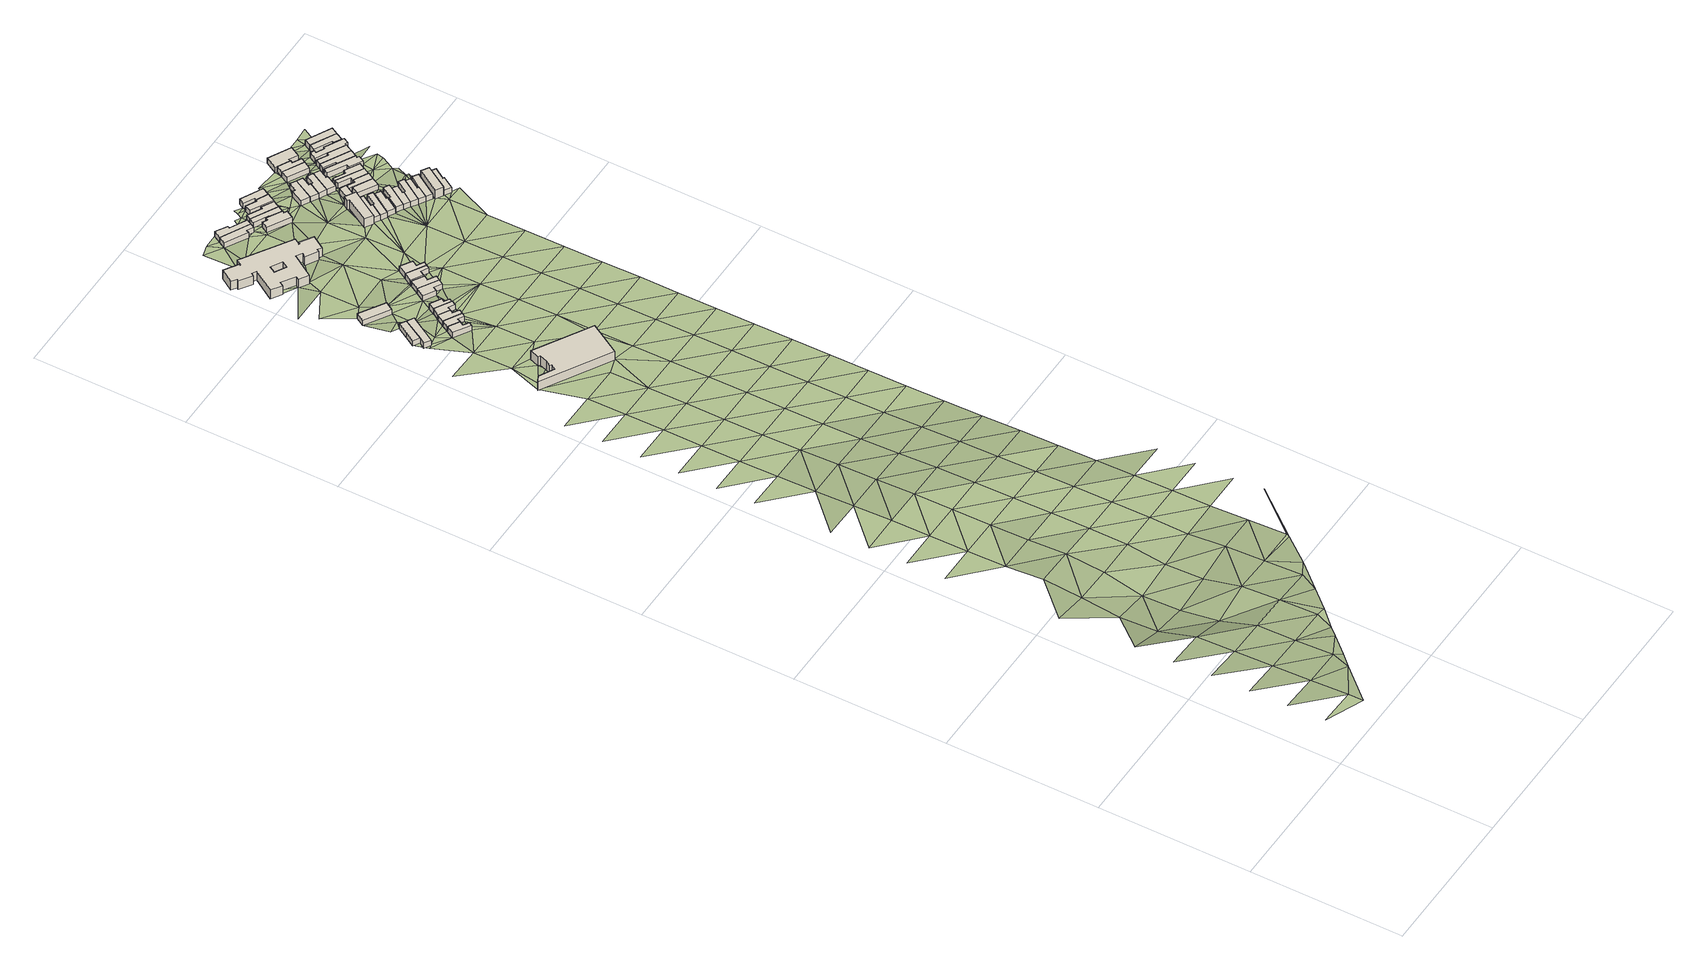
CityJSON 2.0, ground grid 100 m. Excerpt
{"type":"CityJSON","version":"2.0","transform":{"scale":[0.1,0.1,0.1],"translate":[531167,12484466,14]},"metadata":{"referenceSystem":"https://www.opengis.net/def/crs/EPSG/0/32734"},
"CityObjects":{
"building1":{"type":"Building","attributes":{"address":"Salt River Blackpool Football Club 9 Shelley Road Salt River 7925 Cape Town","building":"pavilion","building:levels":2,"building_height":6.9,"plus_code":"4FRW3F87+94C","ground_height":21.61,"roof_height":28.51},"geometry":[{"type":"Solid","lod":"1","boundaries":[[[[0,1,2,3]],[[1,4,5,2]],[[4,6,7,5]],[[6,8,9,7]],[[8,10,11,9]],[[10,12,13,11]],[[12,14,15,13]],[[14,16,17,15]],[[16,18,19,17]],[[18,20,21,19]],[[20,0,3,21]],[[3,2,5,7,9,11,13,15,17,19,21]],[[20,18,16,14,12,10,8,6,4,1,0]]]]}]},
"building2":{"type":"Building","attributes":{"address":"Swift Street Salt River Cape Town","building":"house","building:levels":1,"building_height":4.1,"plus_code":"4FRW3F86+MXW","ground_height":19.91,"roof_height":24.01},"geometry":[{"type":"Solid","lod":"1","boundaries":[[[[22,23,24,25]],[[23,26,27,24]],[[26,28,29,27]],[[28,30,31,29]],[[30,22,25,31]],[[25,24,27,29,31]],[[30,28,26,23,22]]]]}]},
"building3":{"type":"Building","attributes":{"address":"Shelley Road Salt River Cape Town","building":"house","building:levels":1,"building_height":4.1,"plus_code":"4FRW3F87+M2R","ground_height":19.91,"roof_height":24.01},"geometry":[{"type":"Solid","lod":"1","boundaries":[[[[22,30,31,25]],[[30,32,33,31]],[[32,34,35,33]],[[34,36,37,35]],[[36,22,25,37]],[[25,31,33,35,37]],[[36,34,32,30,22]]]]}]},
"building4":{"type":"Building","attributes":{"address":"Shelley Road Salt River Cape Town","building":"house","building:levels":1,"building_height":4.1,"plus_code":"4FRW3F87+J36","ground_height":20.47,"roof_height":24.57},"geometry":[{"type":"Solid","lod":"1","boundaries":[[[[38,39,40,41]],[[39,42,43,40]],[[42,44,45,43]],[[44,46,47,45]],[[46,48,49,47]],[[48,38,41,49]],[[41,40,43,45,47,49]],[[48,46,44,42,39,38]]]]}]},
"building5":{"type":"Building","attributes":{"building":"school","building:levels":1,"building_height":4.1,"plus_code":"4FRW3F87+Q2R","ground_height":19.02,"roof_height":23.12},"geometry":[{"type":"Solid","lod":"1","boundaries":[[[[50,51,52,53]],[[51,54,55,52]],[[54,56,57,55]],[[56,50,53,57]],[[53,52,55,57]],[[56,54,51,50]]]]}]},
"building6":{"type":"Building","attributes":{"address":"Shelley Road Salt River Cape Town","building":"house","building:levels":1,"building_height":4.1,"plus_code":"4FRW3F87+J3R","ground_height":20.47,"roof_height":24.57},"geometry":[{"type":"Solid","lod":"1","boundaries":[[[[39,38,41,40]],[[38,58,59,41]],[[58,60,61,59]],[[60,62,63,61]],[[62,64,65,63]],[[64,39,40,65]],[[40,41,59,61,63,65]],[[64,62,60,58,38,39]]]]}]},
"building7":{"type":"Building","attributes":{"address":"Shelley Road Salt River Cape Town","building":"house","building:levels":1,"building_height":4.1,"plus_code":"4FRW3F87+M34","ground_height":20.47,"roof_height":24.57},"geometry":[{"type":"Solid","lod":"1","boundaries":[[[[64,62,63,65]],[[62,66,67,63]],[[66,68,69,67]],[[68,70,71,69]],[[70,72,73,71]],[[72,64,65,73]],[[65,63,67,69,71,73]],[[72,70,68,66,62,64]]]]}]},
"building8":{"type":"Building","attributes":{"address":"Shelley Road Salt River Cape Town","building":"house","building:levels":1,"building_height":4.1,"plus_code":"4FRW3F87+M3Q","ground_height":20.47,"roof_height":24.57},"geometry":[{"type":"Solid","lod":"1","boundaries":[[[[72,70,71,73]],[[70,74,75,71]],[[74,76,77,75]],[[76,78,79,77]],[[78,80,81,79]],[[80,72,73,81]],[[73,71,75,77,79,81]],[[80,78,76,74,70,72]]]]}]},
"building9":{"type":"Building","attributes":{"address":"Shelley Road Salt River Cape Town","building":"house","building:levels":1,"building_height":4.1,"plus_code":"4FRW3F87+M4J","ground_height":19.8,"roof_height":23.9},"geometry":[{"type":"Solid","lod":"1","boundaries":[[[[82,83,84,85]],[[83,86,87,84]],[[86,88,89,87]],[[88,90,91,89]],[[90,92,93,91]],[[92,82,85,93]],[[85,84,87,89,91,93]],[[92,90,88,86,83,82]]]]}]},
"building10":{"type":"Building","attributes":{"address":"Druden Primary School Dryden Street Salt River Cape Town","building":"school","building:levels":2,"building_height":6.9,"plus_code":"4FRW3F97+23M","ground_height":16.85,"roof_height":23.75},"geometry":[{"type":"Solid","lod":"1","boundaries":[[[[94,95,96,97]],[[95,98,99,96]],[[98,100,101,99]],[[100,102,103,101]],[[102,104,105,103]],[[104,106,107,105]],[[106,108,109,107]],[[108,110,111,109]],[[110,112,113,111]],[[112,114,115,113]],[[114,116,117,115]],[[116,118,119,117]],[[118,120,121,119]],[[120,122,123,121]],[[122,124,125,123]],[[124,126,127,125]],[[126,128,129,127]],[[128,130,131,129]],[[130,132,133,131]],[[132,134,135,133]],[[134,136,137,135]],[[136,138,139,137]],[[138,140,141,139]],[[140,142,143,141]],[[142,144,145,143]],[[144,146,147,145]],[[146,148,149,147]],[[148,94,97,149]],[[150,151,152,153]],[[151,154,155,152]],[[154,156,157,155]],[[156,150,153,157]],[[97,96,99,101,103,105,107,109,111,113,115,117,119,121,123,125,127,129,131,133,135,137,139,141,143,145,147,149],[153,152,155,157]],[[148,146,144,142,140,138,136,134,132,130,128,126,124,122,120,118,116,114,112,110,108,106,104,102,100,98,95,94],[156,154,151,150]]]]}]},
"building11":{"type":"Building","attributes":{"address":"Shelley Road Salt River Cape Town","building":"house","building:levels":1,"building_height":4.1,"plus_code":"4FRW3F87+P4P","ground_height":19.75,"roof_height":23.85},"geometry":[{"type":"Solid","lod":"1","boundaries":[[[[158,159,160,161]],[[159,162,163,160]],[[162,164,165,163]],[[164,166,167,165]],[[166,168,169,167]],[[168,158,161,169]],[[161,160,163,165,167,169]],[[168,166,164,162,159,158]]]]}]},
"building12":{"type":"Building","attributes":{"address":"Shelley Road Salt River Cape Town","building":"house","building:levels":1,"building_height":4.1,"plus_code":"4FRW3F87+P4X","ground_height":19.75,"roof_height":23.85},"geometry":[{"type":"Solid","lod":"1","boundaries":[[[[159,158,161,160]],[[158,170,171,161]],[[170,172,173,171]],[[172,174,175,173]],[[174,176,177,175]],[[176,159,160,177]],[[160,161,171,173,175,177]],[[176,174,172,170,158,159]]]]}]},
"building13":{"type":"Building","attributes":{"address":"Shelley Road Salt River Cape Town","building":"house","building:levels":1,"building_height":4.1,"plus_code":"4FRW3F87+Q5M","ground_height":19.06,"roof_height":23.16},"geometry":[{"type":"Solid","lod":"1","boundaries":[[[[178,179,180,181]],[[179,182,183,180]],[[182,184,185,183]],[[184,186,187,185]],[[186,188,189,187]],[[188,178,181,189]],[[181,180,183,185,187,189]],[[188,186,184,182,179,178]]]]}]},
"building14":{"type":"Building","attributes":{"address":"Shelley Road Salt River Cape Town","building":"house","building:levels":1,"building_height":4.1,"plus_code":"4FRW3F87+Q5P","ground_height":19.06,"roof_height":23.16},"geometry":[{"type":"Solid","lod":"1","boundaries":[[[[179,178,181,180]],[[178,190,191,181]],[[190,192,193,191]],[[192,194,195,193]],[[194,196,197,195]],[[196,179,180,197]],[[180,181,191,193,195,197]],[[196,194,192,190,178,179]]]]}]},
"building15":{"type":"Building","attributes":{"address":"87 Fenton Road Salt River Cape Town","building":"house","building:levels":1,"building_height":4.1,"plus_code":"4FRW3F97+535","ground_height":16.14,"roof_height":20.24},"geometry":[{"type":"Solid","lod":"1","boundaries":[[[[198,199,200,201]],[[199,202,203,200]],[[202,204,205,203]],[[204,206,207,205]],[[206,208,209,207]],[[208,198,201,209]],[[201,200,203,205,207,209]],[[208,206,204,202,199,198]]]]}]},
"building16":{"type":"Building","attributes":{"address":"85 Fenton Road Salt River Cape Town","building":"house","building:levels":1,"building_height":4.1,"plus_code":"4FRW3F97+546","ground_height":15.99,"roof_height":20.09},"geometry":[{"type":"Solid","lod":"1","boundaries":[[[[210,211,212,213]],[[211,214,215,212]],[[214,216,217,215]],[[216,218,219,217]],[[218,220,221,219]],[[220,210,213,221]],[[213,212,215,217,219,221]],[[220,218,216,214,211,210]]]]}]},
"building17":{"type":"Building","attributes":{"address":"Goldsmith Road Salt River Cape Town","building":"house","building:levels":1,"building_height":4.1,"plus_code":"4FRW3F97+35W","ground_height":16.64,"roof_height":20.74},"geometry":[{"type":"Solid","lod":"1","boundaries":[[[[222,223,224,225]],[[223,226,227,224]],[[226,228,229,227]],[[228,230,231,229]],[[230,232,233,231]],[[232,234,235,233]],[[234,236,237,235]],[[236,238,239,237]],[[238,222,225,239]],[[225,224,227,229,231,233,235,237,239]],[[238,236,234,232,230,228,226,223,222]]]]}]},
"building18":{"type":"Building","attributes":{"address":"Goldsmith Road Salt River Cape Town","building":"house","building:levels":1,"building_height":4.1,"plus_code":"4FRW3F97+45G","ground_height":15.99,"roof_height":20.09},"geometry":[{"type":"Solid","lod":"1","boundaries":[[[[240,241,242,243]],[[241,244,245,242]],[[244,246,247,245]],[[246,248,249,247]],[[248,250,251,249]],[[250,240,243,251]],[[243,242,245,247,249,251]],[[250,248,246,244,241,240]]]]}]},
"building19":{"type":"Building","attributes":{"address":"Goldsmith Road Salt River Cape Town","building":"house","building:levels":1,"building_height":4.1,"plus_code":"4FRW3F97+45Q","ground_height":15.69,"roof_height":19.79},"geometry":[{"type":"Solid","lod":"1","boundaries":[[[[252,253,254,255]],[[253,256,257,254]],[[256,258,259,257]],[[258,260,261,259]],[[260,262,263,261]],[[262,252,255,263]],[[255,254,257,259,261,263]],[[262,260,258,256,253,252]]]]}]},
"building20":{"type":"Building","attributes":{"address":"80 Goldsmith Road Salt River Cape Town","building":"house","building:levels":1,"building_height":4.1,"plus_code":"4FRW3F97+562","ground_height":15.69,"roof_height":19.79},"geometry":[{"type":"Solid","lod":"1","boundaries":[[[[264,265,266,267]],[[265,268,269,266]],[[268,270,271,269]],[[270,272,273,271]],[[272,274,275,273]],[[274,264,267,275]],[[267,266,269,271,273,275]],[[274,272,270,268,265,264]]]]}]},
"building21":{"type":"Building","attributes":{"address":"78 Goldsmith Road Salt River Cape Town","building":"house","building:levels":1,"building_height":4.1,"plus_code":"4FRW3F97+56F","ground_height":15.69,"roof_height":19.79},"geometry":[{"type":"Solid","lod":"1","boundaries":[[[[264,276,277,267]],[[276,278,279,277]],[[278,280,281,279]],[[280,282,283,281]],[[282,265,266,283]],[[265,264,267,266]],[[267,277,279,281,283,266]],[[265,282,280,278,276,264]]]]}]},
"building22":{"type":"Building","attributes":{"address":"52 Dove Street Salt River Cape Town","building":"house","building:levels":2,"building_height":6.9,"plus_code":"4FRW3F87+X86","ground_height":17.06,"roof_height":23.96},"geometry":[{"type":"Solid","lod":"1","boundaries":[[[[284,285,286,287]],[[285,288,289,286]],[[288,290,291,289]],[[290,292,293,291]],[[292,294,295,293]],[[294,296,297,295]],[[296,298,299,297]],[[298,284,287,299]],[[287,286,289,291,293,295,297,299]],[[298,296,294,292,290,288,285,284]]]]}]},
"building23":{"type":"Building","attributes":{"address":"50 Dove Street Salt River Cape Town","building":"house","building:levels":1,"building_height":4.1,"plus_code":"4FRW3F87+X88","ground_height":17.06,"roof_height":21.16},"geometry":[{"type":"Solid","lod":"1","boundaries":[[[[285,284,300,301]],[[284,302,303,300]],[[302,304,305,303]],[[304,306,307,305]],[[306,308,309,307]],[[308,285,301,309]],[[301,300,303,305,307,309]],[[308,306,304,302,284,285]]]]}]},
"building24":{"type":"Building","attributes":{"address":"48 Dove Street Salt River Cape Town","building":"house","building:levels":1,"building_height":4.1,"plus_code":"4FRW3F87+W8P","ground_height":17.06,"roof_height":21.16},"geometry":[{"type":"Solid","lod":"1","boundaries":[[[[302,310,311,303]],[[310,312,313,311]],[[312,314,315,313]],[[314,316,317,315]],[[316,318,319,317]],[[318,304,305,319]],[[304,302,303,305]],[[303,311,313,315,317,319,305]],[[304,318,316,314,312,310,302]]]]}]},
"building25":{"type":"Building","attributes":{"address":"29 Dryden Street Salt River Cape Town","building":"house","building:levels":1,"building_height":4.1,"plus_code":"4FRW3F97+37W","ground_height":16.15,"roof_height":20.25},"geometry":[{"type":"Solid","lod":"1","boundaries":[[[[320,321,322,323]],[[321,324,325,322]],[[324,326,327,325]],[[326,328,329,327]],[[328,330,331,329]],[[330,320,323,331]],[[323,322,325,327,329,331]],[[330,328,326,324,321,320]]]]}]},
"building26":{"type":"Building","attributes":{"address":"46 Dove Street Salt River Cape Town","building":"house","building:levels":1,"building_height":4.1,"plus_code":"4FRW3F87+W9J","ground_height":18.05,"roof_height":22.15},"geometry":[{"type":"Solid","lod":"1","boundaries":[[[[332,333,334,335]],[[333,336,337,334]],[[336,338,339,337]],[[338,340,341,339]],[[340,342,343,341]],[[342,332,335,343]],[[335,334,337,339,341,343]],[[342,340,338,336,333,332]]]]}]},
"building27":{"type":"Building","attributes":{"address":"31 Dryden Street Salt River Cape Town","building":"house","building:levels":1,"building_height":4.1,"plus_code":"4FRW3F97+38R","ground_height":16.15,"roof_height":20.25},"geometry":[{"type":"Solid","lod":"1","boundaries":[[[[320,344,345,323]],[[344,346,347,345]],[[346,348,349,347]],[[348,350,351,349]],[[350,321,322,351]],[[321,320,323,322]],[[323,345,347,349,351,322]],[[321,350,348,346,344,320]]]]}]},
"building28":{"type":"Building","attributes":{"address":"Salt River Cape Town","building":"house","building:levels":1,"building_height":4.1,"plus_code":"4FRW3F97+289","ground_height":17.06,"roof_height":21.16},"geometry":[{"type":"Solid","lod":"1","boundaries":[[[[352,353,354,355]],[[353,356,357,354]],[[356,358,359,357]],[[358,352,355,359]],[[355,354,357,359]],[[358,356,353,352]]]]}]},
"building29":{"type":"Building","attributes":{"address":"44 Dove Street Salt River Cape Town","building":"house","building:levels":1,"building_height":4.1,"plus_code":"4FRW3F87+W97","ground_height":17.71,"roof_height":21.81},"geometry":[{"type":"Solid","lod":"1","boundaries":[[[[360,361,362,363]],[[361,364,365,362]],[[364,366,367,365]],[[366,368,369,367]],[[368,370,371,369]],[[370,372,373,371]],[[372,360,363,373]],[[363,362,365,367,369,371,373]],[[372,370,368,366,364,361,360]]]]}]},
"building30":{"type":"Building","attributes":{"address":"33 Dryden Street Salt River Cape Town","building":"house","building:levels":1,"building_height":4.1,"plus_code":"4FRW3F97+38G","ground_height":16.15,"roof_height":20.25},"geometry":[{"type":"Solid","lod":"1","boundaries":[[[[344,374,375,345]],[[374,376,377,375]],[[376,378,379,377]],[[378,380,381,379]],[[380,346,347,381]],[[346,344,345,347]],[[345,375,377,379,381,347]],[[346,380,378,376,374,344]]]]}]},
"building31":{"type":"Building","attributes":{"address":"42 Dove Street Salt River Cape Town","building":"house","building:levels":1,"building_height":4.1,"plus_code":"4FRW3F87+W99","ground_height":17.71,"roof_height":21.81},"geometry":[{"type":"Solid","lod":"1","boundaries":[[[[360,382,383,363]],[[382,384,385,383]],[[384,386,387,385]],[[386,388,389,387]],[[388,361,362,389]],[[361,360,363,362]],[[363,383,385,387,389,362]],[[361,388,386,384,382,360]]]]}]},
"building32":{"type":"Building","attributes":{"address":"35 Dryden Street Salt River Cape Town","building":"house","building:levels":1,"building_height":4.1,"plus_code":"4FRW3F97+39C","ground_height":16.15,"roof_height":20.25},"geometry":[{"type":"Solid","lod":"1","boundaries":[[[[374,390,391,375]],[[390,392,393,391]],[[392,394,395,393]],[[394,396,397,395]],[[396,376,377,397]],[[376,374,375,377]],[[375,391,393,395,397,377]],[[376,396,394,392,390,374]]]]}]},
"building33":{"type":"Building","attributes":{"address":"Kingsley Road Salt River Cape Town","building":"house","building:levels":1,"building_height":4.1,"plus_code":"4FRW3F87+X9W","ground_height":16.66,"roof_height":20.76},"geometry":[{"type":"Solid","lod":"1","boundaries":[[[[398,399,400,401]],[[399,402,403,400]],[[402,404,405,403]],[[404,398,401,405]],[[401,400,403,405]],[[404,402,399,398]]]]}]},
"building34":{"type":"Building","attributes":{"address":"40 Dove Street Salt River Cape Town","building":"house","building:levels":1,"building_height":4.1,"plus_code":"4FRW3F87+VCR","ground_height":17.71,"roof_height":21.81},"geometry":[{"type":"Solid","lod":"1","boundaries":[[[[382,406,407,383]],[[406,408,409,407]],[[408,410,411,409]],[[410,412,413,411]],[[412,414,415,413]],[[414,384,385,415]],[[384,382,383,385]],[[383,407,409,411,413,415,385]],[[384,414,412,410,408,406,382]]]]}]},
"building35":{"type":"Building","attributes":{"address":"Kingsley Road Salt River Cape Town","building":"house","building:levels":1,"building_height":4.1,"plus_code":"4FRW3F97+295","ground_height":16.66,"roof_height":20.76},"geometry":[{"type":"Solid","lod":"1","boundaries":[[[[398,416,417,401]],[[416,418,419,417]],[[418,420,421,419]],[[420,422,423,421]],[[422,424,425,423]],[[424,399,400,425]],[[399,398,401,400]],[[401,417,419,421,423,425,400]],[[399,424,422,420,418,416,398]]]]}]},
"building36":{"type":"Building","attributes":{"address":"38 Dove Street Salt River Cape Town","building":"house","building:levels":1,"building_height":4.1,"plus_code":"4FRW3F87+WC4","ground_height":17.71,"roof_height":21.81},"geometry":[{"type":"Solid","lod":"1","boundaries":[[[[406,426,427,407]],[[426,428,429,427]],[[428,430,431,429]],[[430,432,433,431]],[[432,408,409,433]],[[408,406,407,409]],[[407,427,429,431,433,409]],[[408,432,430,428,426,406]]]]}]},
"building37":{"type":"Building","attributes":{"address":"73 Goldsmith Road Salt River Cape Town","building":"house","building:levels":1,"building_height":4.1,"plus_code":"4FRW3F97+49J","ground_height":15.33,"roof_height":19.43},"geometry":[{"type":"Solid","lod":"1","boundaries":[[[[434,435,436,437]],[[435,438,439,436]],[[438,440,441,439]],[[440,434,437,441]],[[437,436,439,441]],[[440,438,435,434]]]]}]},
"building38":{"type":"Building","attributes":{"address":"Kingsley Road Salt River Cape Town","building":"house","building:levels":1,"building_height":4.1,"plus_code":"4FRW3F97+2CC","ground_height":16.15,"roof_height":20.25},"geometry":[{"type":"Solid","lod":"1","boundaries":[[[[442,443,444,445]],[[443,446,447,444]],[[446,448,449,447]],[[448,450,451,449]],[[450,452,453,451]],[[452,442,445,453]],[[445,444,447,449,451,453]],[[452,450,448,446,443,442]]]]}]},
"building39":{"type":"Building","attributes":{"address":"36 Dove Street Salt River Cape Town","building":"house","building:levels":1,"building_height":4.1,"plus_code":"4FRW3F87+VCH","ground_height":17.71,"roof_height":21.81},"geometry":[{"type":"Solid","lod":"1","boundaries":[[[[426,454,455,427]],[[454,456,457,455]],[[456,458,459,457]],[[458,428,429,459]],[[428,426,427,429]],[[427,455,457,459,429]],[[428,458,456,454,426]]]]}]},
"building40":{"type":"Building","attributes":{"address":"71 Goldsmith Road Salt River Cape Town","building":"house","building:levels":1,"building_height":4.1,"plus_code":"4FRW3F97+49V","ground_height":15.33,"roof_height":19.43},"geometry":[{"type":"Solid","lod":"1","boundaries":[[[[460,434,437,461]],[[434,440,441,437]],[[440,462,463,441]],[[462,464,465,463]],[[464,466,467,465]],[[466,460,461,467]],[[461,437,441,463,465,467]],[[466,464,462,440,434,460]]]]}]},
"building41":{"type":"Building","attributes":{"address":"Kingsley Road Salt River Cape Town","building":"house","building:levels":1,"building_height":4.1,"plus_code":"4FRW3F97+2CM","ground_height":15.47,"roof_height":19.57},"geometry":[{"type":"Solid","lod":"1","boundaries":[[[[468,469,470,471]],[[469,472,473,470]],[[472,474,475,473]],[[474,476,477,475]],[[476,478,479,477]],[[478,468,471,479]],[[471,470,473,475,477,479]],[[478,476,474,472,469,468]]]]}]},
"building42":{"type":"Building","attributes":{"address":"34 Dove Street Salt River Cape Town","building":"house","building:levels":2,"building_height":6.9,"plus_code":"4FRW3F87+VFF","ground_height":17.71,"roof_height":24.61},"geometry":[{"type":"Solid","lod":"1","boundaries":[[[[480,481,482,483]],[[481,484,485,482]],[[484,486,487,485]],[[486,480,483,487]],[[483,482,485,487]],[[486,484,481,480]]]]}]},
"building43":{"type":"Building","attributes":{"address":"67 Goldsmith Road Salt River Cape Town","building":"house","building:levels":1,"building_height":4.1,"plus_code":"4FRW3F97+59V","ground_height":14.92,"roof_height":19.02},"geometry":[{"type":"Solid","lod":"1","boundaries":[[[[488,489,490,491]],[[489,492,493,490]],[[492,494,495,493]],[[494,496,497,495]],[[496,498,499,497]],[[498,500,501,499]],[[500,488,491,501]],[[491,490,493,495,497,499,501]],[[500,498,496,494,492,489,488]]]]}]},
"building44":{"type":"Building","attributes":{"address":"32 Dove Street Salt River Cape Town","building":"house","building:levels":1,"building_height":4.1,"plus_code":"4FRW3F87+VFH","ground_height":17.62,"roof_height":21.72},"geometry":[{"type":"Solid","lod":"1","boundaries":[[[[502,503,504,505]],[[503,506,507,504]],[[506,508,509,507]],[[508,510,511,509]],[[510,512,513,511]],[[512,502,505,513]],[[505,504,507,509,511,513]],[[512,510,508,506,503,502]]]]}]},
"building45":{"type":"Building","attributes":{"address":"82 Kingsley Road Salt River Cape Town","building":"house","building:levels":1,"building_height":4.1,"plus_code":"4FRW3F97+3C7","ground_height":15.47,"roof_height":19.57},"geometry":[{"type":"Solid","lod":"1","boundaries":[[[[514,515,516,517]],[[515,518,519,516]],[[518,520,521,519]],[[520,522,523,521]],[[522,524,525,523]],[[524,526,527,525]],[[526,528,529,527]],[[528,530,531,529]],[[530,514,517,531]],[[517,516,519,521,523,525,527,529,531]],[[530,528,526,524,522,520,518,515,514]]]]}]},
"building46":{"type":"Building","attributes":{"address":"80 Kingsley Road Salt River Cape Town","building":"house","building:levels":1,"building_height":4.1,"plus_code":"4FRW3F97+3CM","ground_height":15.47,"roof_height":19.57},"geometry":[{"type":"Solid","lod":"1","boundaries":[[[[532,533,534,535]],[[533,536,537,534]],[[536,538,539,537]],[[538,515,516,539]],[[515,514,517,516]],[[514,532,535,517]],[[535,534,537,539,516,517]],[[514,515,538,536,533,532]]]]}]},
"building47":{"type":"Building","attributes":{"address":"78 Kingsley Road Salt River Cape Town","building":"house","building:levels":1,"building_height":4.1,"plus_code":"4FRW3F97+3CX","ground_height":15.47,"roof_height":19.57},"geometry":[{"type":"Solid","lod":"1","boundaries":[[[[540,541,542,543]],[[541,544,545,542]],[[544,546,547,545]],[[546,533,534,547]],[[533,532,535,534]],[[532,540,543,535]],[[543,542,545,547,534,535]],[[532,533,546,544,541,540]]]]}]},
"building48":{"type":"Building","attributes":{"address":"76 Kingsley Road Salt River Cape Town","building":"house","building:levels":1,"building_height":4.1,"plus_code":"4FRW3F97+4F6","ground_height":15.47,"roof_height":19.57},"geometry":[{"type":"Solid","lod":"1","boundaries":[[[[541,540,543,542]],[[540,548,549,543]],[[548,550,551,549]],[[550,552,553,551]],[[552,554,555,553]],[[554,556,557,555]],[[556,558,559,557]],[[558,560,561,559]],[[560,562,563,561]],[[562,564,565,563]],[[564,541,542,565]],[[542,543,549,551,553,555,557,559,561,563,565]],[[564,562,560,558,556,554,552,550,548,540,541]]]]}]},
"building49":{"type":"Building","attributes":{"address":"74 Kingsley Road Salt River Cape Town","building":"house","building:levels":1,"building_height":4.1,"plus_code":"4FRW3F97+4FG","ground_height":14.92,"roof_height":19.02},"geometry":[{"type":"Solid","lod":"1","boundaries":[[[[566,567,568,569]],[[567,570,571,568]],[[570,572,573,571]],[[572,574,575,573]],[[574,576,577,575]],[[576,566,569,577]],[[569,568,571,573,575,577]],[[576,574,572,570,567,566]]]]}]},
"building50":{"type":"Building","attributes":{"address":"72 Kingsley Road Salt River Cape Town","building":"house","building:levels":1,"building_height":4.1,"plus_code":"4FRW3F97+4FW","ground_height":14.92,"roof_height":19.02},"geometry":[{"type":"Solid","lod":"1","boundaries":[[[[567,566,569,568]],[[566,578,579,569]],[[578,580,581,579]],[[580,567,568,581]],[[568,569,579,581]],[[580,578,566,567]]]]}]},
"terrain1":{"type":"TINRelief","geometry":[{"type":"CompositeSurface","lod":"1","boundaries":[[[582,583,584]],[[585,584,586]],[[586,587,588]],[[583,589,584]],[[586,584,589]],[[587,590,591]],[[587,586,592]],[[590,593,594]],[[592,586,589]],[[590,587,595]],[[593,596,597]],[[587,592,595]],[[598,592,589]],[[599,597,596]],[[593,590,600]],[[595,600,590]],[[592,598,601]],[[595,592,601]],[[596,593,602]],[[603,599,604]],[[600,602,593]],[[603,604,605]],[[606,595,601]],[[607,600,595]],[[599,596,608]],[[602,609,596]],[[606,607,595]],[[608,604,599]],[[608,596,609]],[[602,600,610]],[[607,610,600]],[[607,606,611]],[[612,613,614]],[[615,609,602]],[[605,604,616]],[[604,608,617]],[[615,602,610]],[[611,610,607]],[[613,605,616]],[[618,619,614]],[[604,617,616]],[[609,620,608]],[[611,621,610]],[[615,620,609]],[[618,622,623]],[[624,617,608]],[[613,625,614]],[[626,613,616]],[[627,615,610]],[[622,628,623]],[[608,620,624]],[[610,621,627]],[[625,613,626]],[[629,618,614]],[[616,617,630]],[[628,631,632]],[[617,624,630]],[[615,633,620]],[[627,634,615]],[[629,614,625]],[[635,622,618]],[[626,616,636]],[[621,637,627]],[[624,620,633]],[[615,634,633]],[[616,630,636]],[[631,638,639]],[[618,629,635]],[[640,628,622]],[[626,641,625]],[[627,637,634]],[[630,624,642]],[[626,636,641]],[[643,644,638]],[[640,622,635]],[[642,624,633]],[[631,628,645]],[[646,629,625]],[[630,647,636]],[[648,634,637]],[[625,641,646]],[[649,650,643]],[[645,628,640]],[[647,630,642]],[[638,631,651]],[[652,635,629]],[[633,634,653]],[[641,636,654]],[[634,648,655]],[[629,646,652]],[[643,638,651]],[[642,633,653]],[[656,657,649]],[[651,631,645]],[[634,655,653]],[[654,636,647]],[[658,640,635]],[[646,641,659]],[[658,635,652]],[[660,649,643]],[[647,642,661]],[[662,663,656]],[[659,641,654]],[[664,645,640]],[[660,643,651]],[[661,642,653]],[[646,665,652]],[[664,640,658]],[[666,656,649]],[[647,667,654]],[[668,669,662]],[[665,646,659]],[[670,651,645]],[[655,648,671]],[[666,649,660]],[[667,647,661]],[[658,652,672]],[[670,645,664]],[[662,656,673]],[[659,654,674]],[[672,652,665]],[[675,660,651]],[[673,656,666]],[[674,654,667]],[[664,658,676]],[[675,651,670]],[[662,677,668]],[[665,659,678]],[[658,672,676]],[[679,666,660]],[[680,667,661]],[[677,662,673]],[[678,659,674]],[[681,682,683]],[[664,684,670]],[[668,685,681]],[[679,660,675]],[[665,686,672]],[[676,684,664]],[[682,687,688]],[[689,690,683]],[[666,691,673]],[[667,692,674]],[[693,682,688]],[[682,694,683]],[[685,668,677]],[[686,665,678]],[[693,694,682]],[[695,688,687]],[[675,670,696]],[[691,666,679]],[[676,672,697]],[[684,696,670]],[[694,698,683]],[[694,693,699]],[[700,681,685]],[[673,701,677]],[[678,674,702]],[[703,704,705]],[[704,706,707]],[[697,672,686]],[[679,675,708]],[[701,673,691]],[[42,705,689]],[[705,42,703]],[[709,689,683]],[[676,710,684]],[[700,685,677]],[[698,709,683]],[[708,675,696]],[[711,703,42]],[[710,676,697]],[[712,691,679]],[[703,711,36]],[[701,713,677]],[[42,689,714]],[[713,700,677]],[[51,715,716]],[[42,39,711]],[[23,716,715]],[[696,684,717]],[[712,679,708]],[[22,716,23]],[[64,711,39]],[[689,709,718]],[[717,684,710]],[[718,714,689]],[[50,719,720]],[[716,721,51]],[[716,22,36]],[[711,72,36]],[[701,691,722]],[[711,64,72]],[[709,698,20]],[[716,36,721]],[[696,723,708]],[[691,712,722]],[[48,724,38]],[[720,719,725]],[[713,726,700]],[[727,719,50]],[[724,714,718]],[[60,38,724]],[[723,696,717]],[[72,80,36]],[[58,38,60]],[[728,729,725]],[[713,701,730]],[[60,724,718]],[[700,726,20]],[[92,36,80]],[[162,721,36]],[[718,62,60]],[[712,708,731]],[[722,730,701]],[[62,718,66]],[[732,733,728]],[[68,66,70]],[[727,721,162]],[[162,36,92]],[[734,718,709]],[[731,708,723]],[[70,66,735]],[[76,74,70]],[[732,728,736]],[[709,20,734]],[[726,713,737]],[[735,76,70]],[[726,738,20]],[[719,727,739]],[[740,728,725]],[[712,741,722]],[[76,735,78]],[[730,737,713]],[[162,92,742]],[[162,159,727]],[[66,718,743]],[[108,106,110]],[[725,719,744]],[[745,746,742]],[[104,110,106]],[[738,734,20]],[[741,712,731]],[[747,748,749]],[[176,727,159]],[[164,162,742]],[[738,726,750]],[[164,742,746]],[[743,718,734]],[[735,66,751]],[[727,176,752]],[[747,753,748]],[[727,752,739]],[[725,744,740]],[[730,722,754]],[[726,737,750]],[[739,744,719]],[[751,78,735]],[[746,168,164]],[[751,746,78]],[[754,722,741]],[[166,164,168]],[[751,66,743]],[[740,755,756]],[[757,202,104]],[[202,758,104]],[[734,738,759]],[[751,168,746]],[[755,740,760]],[[737,730,761]],[[752,176,174]],[[179,739,752]],[[762,757,104]],[[759,738,750]],[[740,744,760]],[[763,758,202]],[[764,752,174]],[[755,765,756]],[[730,754,761]],[[170,174,172]],[[196,739,179]],[[168,751,158]],[[174,170,764]],[[739,196,744]],[[766,743,734]],[[199,763,202]],[[767,202,757]],[[764,170,768]],[[737,769,750]],[[768,770,764]],[[759,766,734]],[[170,158,771]],[[763,199,772]],[[773,760,744]],[[751,771,158]],[[760,773,774]],[[761,769,737]],[[757,762,775]],[[771,768,170]],[[767,757,775]],[[776,777,778]],[[743,779,751]],[[778,762,776]],[[780,768,771]],[[194,781,782]],[[759,750,783]],[[780,771,782]],[[744,196,784]],[[766,779,743]],[[194,785,196]],[[786,762,778]],[[784,773,744]],[[785,194,782]],[[769,783,750]],[[787,788,767]],[[789,771,751]],[[787,767,775]],[[786,773,784]],[[216,790,218]],[[784,196,785]],[[791,218,790]],[[787,775,792]],[[793,766,759]],[[779,789,751]],[[786,234,762]],[[214,790,216]],[[234,775,762]],[[794,787,795]],[[796,787,792]],[[782,771,797]],[[787,796,795]],[[793,759,783]],[[214,794,795]],[[792,775,234]],[[244,214,795]],[[796,798,795]],[[214,799,790]],[[800,790,801]],[[799,214,244]],[[796,802,798]],[[782,803,785]],[[801,790,799]],[[779,766,804]],[[805,786,784]],[[798,806,795]],[[789,797,771]],[[786,805,234]],[[806,798,807]],[[799,808,801]],[[766,793,804]],[[784,785,809]],[[810,811,801]],[[799,812,808]],[[801,808,810]],[[803,782,797]],[[784,813,805]],[[811,814,815]],[[789,779,816]],[[811,810,814]],[[258,808,812]],[[238,236,222]],[[813,784,809]],[[809,785,817]],[[804,816,779]],[[808,258,818]],[[814,810,265]],[[819,234,805]],[[234,819,236]],[[222,236,820]],[[785,332,817]],[[332,785,803]],[[265,810,268]],[[222,820,821]],[[265,282,814]],[[805,813,292]],[[258,822,818]],[[797,789,823]],[[820,822,821]],[[820,236,819]],[[824,809,817]],[[820,818,822]],[[825,819,805]],[[816,823,789]],[[294,292,813]],[[805,292,290]],[[826,818,820]],[[805,344,825]],[[820,819,826]],[[290,344,805]],[[826,264,818]],[[333,332,803]],[[803,797,827]],[[828,333,803]],[[823,829,797]],[[264,324,276]],[[264,826,324]],[[803,830,828]],[[333,828,831]],[[832,833,308]],[[290,288,353]],[[336,333,831]],[[834,324,826]],[[316,833,835]],[[374,344,290]],[[290,353,352]],[[830,803,406]],[[435,836,276]],[[288,356,353]],[[827,797,829]],[[316,308,833]],[[285,308,288]],[[352,374,290]],[[837,336,831]],[[276,324,435]],[[406,803,838]],[[839,356,288]],[[308,839,288]],[[308,316,839]],[[840,356,839]],[[841,838,803]],[[340,338,336]],[[316,314,839]],[[340,336,837]],[[374,352,842]],[[435,324,321]],[[843,340,837]],[[840,358,356]],[[803,827,841]],[[434,836,435]],[[840,839,844]],[[342,340,314]],[[350,348,346]],[[352,358,842]],[[350,435,321]],[[346,380,378]],[[840,845,358]],[[843,846,340]],[[314,404,839]],[[434,847,836]],[[848,842,358]],[[314,340,846]],[[350,346,378]],[[358,845,848]],[[842,848,446]],[[846,404,314]],[[392,842,446]],[[849,848,845]],[[386,384,388]],[[850,845,851]],[[350,852,435]],[[414,388,384]],[[841,853,838]],[[850,849,845]],[[852,350,378]],[[446,854,392]],[[846,364,404]],[[388,364,361]],[[847,434,460]],[[855,394,392]],[[388,414,412]],[[852,378,376]],[[392,854,855]],[[841,827,856]],[[857,827,829]],[[404,364,398]],[[364,388,412]],[[855,396,394]],[[364,412,398]],[[396,852,376]],[[854,472,855]],[[827,858,856]],[[484,853,841]],[[396,855,859]],[[860,430,428]],[[861,472,854]],[[859,862,396]],[[396,863,852]],[[430,860,432]],[[858,827,857]],[[863,396,862]],[[458,860,428]],[[408,432,410]],[[522,855,472]],[[862,859,538]],[[456,853,484]],[[410,432,458]],[[864,852,546]],[[412,410,865]],[[546,852,863]],[[466,464,462]],[[432,860,458]],[[416,398,866]],[[867,398,412]],[[515,538,859]],[[868,522,472]],[[869,466,870]],[[458,865,410]],[[870,466,462]],[[462,864,564]],[[868,472,871]],[[564,864,546]],[[416,866,872]],[[867,412,865]],[[458,456,873]],[[398,867,866]],[[865,458,873]],[[873,456,484]],[[564,562,462]],[[462,562,870]],[[546,544,564]],[[874,868,871]],[[874,872,866]],[[871,872,874]],[[865,873,875]],[[541,564,544]],[[865,876,867]],[[562,567,870]],[[567,496,870]],[[866,867,877]],[[562,560,878]],[[554,560,558]],[[874,866,879]],[[878,567,562]],[[880,881,514]],[[560,554,878]],[[554,558,556]],[[866,877,882]],[[514,881,532]],[[879,881,874]],[[496,580,883]],[[879,866,882]],[[580,496,567]],[[554,884,878]],[[885,532,881]],[[580,886,883]],[[554,887,884]],[[540,532,550]],[[887,554,552]],[[550,548,540]],[[888,886,580]],[[580,889,888]],[[886,888,890]]]}]}
},
"vertices":[
[372,5547,76],[349,5488,76],[349,5488,145],[372,5547,145],[361,5479,76],[361,5479,145],[345,5428,76],[345,5428,145],[327,5394,76],[327,5394,145],[336,5388,76],[336,5388,145],[317,5355,76],[317,5355,145],[220,5407,76],[220,5407,145],[177,5386,76],[177,5386,145],[610,5135,76],[610,5135,145],[729,5339,76],[729,5339,145],
[254,6294,59],[216,6318,59],[216,6318,100],[254,6294,100],[175,6247,59],[175,6247,100],[136,6181,59],[136,6181,100],[177,6158,59],[177,6158,100],
[153,6119,59],[153,6119,100],[195,6094,59],[195,6094,100],[298,6270,59],[298,6270,100],
[400,6028,65],[330,6069,65],[330,6069,106],[400,6028,106],[301,6022,65],[301,6022,106],[406,5956,65],[406,5956,106],[420,5979,65],[420,5979,106],[384,6002,65],[384,6002,106],
[172,6567,50],[140,6514,50],[140,6514,91],[172,6567,91],[298,6418,50],[298,6418,91],[330,6470,50],[330,6470,91],
[412,6049,65],[412,6049,106],[449,6028,65],[449,6028,106],[464,6051,65],[464,6051,106],[355,6114,65],[355,6114,106],
[479,6078,65],[479,6078,106],[439,6102,65],[439,6102,106],[452,6123,65],[452,6123,106],[383,6163,65],[383,6163,106],
[462,6141,65],[462,6141,106],[503,6122,65],[503,6122,106],[518,6150,65],[518,6150,106],[414,6210,65],[414,6210,106],
[414,6210,58],[518,6150,58],[518,6150,99],[414,6210,99],[532,6174,58],[532,6174,99],[498,6194,58],[498,6194,99],[510,6214,58],[510,6214,99],[439,6255,58],[439,6255,99],
[566,7086,29],[484,7138,29],[484,7138,98],[566,7086,98],[477,7127,29],[477,7127,98],[472,7130,29],[472,7130,98],[496,7169,29],[496,7169,98],[185,7365,29],[185,7365,98],[161,7328,29],[161,7328,98],[158,7330,29],[158,7330,98],[163,7337,29],[163,7337,98],[73,7395,29],[73,7395,98],[18,7309,29],[18,7309,98],[52,7288,29],[52,7288,98],[43,7275,29],[43,7275,98],[123,7223,29],[123,7223,98],[135,7242,29],[135,7242,98],[164,7224,29],[164,7224,98],[73,7083,29],[73,7083,98],[139,7040,29],[139,7040,98],[155,7065,29],[155,7065,98],[239,7011,29],[239,7011,98],[226,6990,29],[226,6990,98],[287,6951,29],[287,6951,98],[380,7097,29],[380,7097,98],[417,7074,29],[417,7074,98],[402,7050,29],[402,7050,98],[478,7002,29],[478,7002,98],[488,7019,29],[488,7019,98],[513,7003,29],[513,7003,98],[231,7175,29],[302,7135,29],[302,7135,98],[231,7175,98],[280,7096,29],[280,7096,98],[209,7136,29],[209,7136,98],
[632,6303,58],[510,6375,58],[510,6375,99],[632,6303,99],[475,6317,58],[475,6317,99],[549,6274,58],[549,6274,99],[564,6300,58],[564,6300,99],[613,6272,58],[613,6272,99],
[649,6331,58],[649,6331,99],[599,6361,58],[599,6361,99],[616,6390,58],[616,6390,99],[544,6433,58],[544,6433,99],
[701,6427,51],[582,6498,51],[582,6498,92],[701,6427,92],[550,6445,51],[550,6445,92],[624,6401,51],[624,6401,92],[642,6431,51],[642,6431,92],[688,6404,51],[688,6404,92],
[716,6451,51],[716,6451,92],[670,6476,51],[670,6476,92],[690,6510,51],[690,6510,92],[616,6556,51],[616,6556,92],
[502,7465,21],[320,7560,21],[320,7560,62],[502,7465,62],[295,7517,21],[295,7517,62],[435,7439,21],[435,7439,62],[445,7457,21],[445,7457,62],[485,7436,21],[485,7436,62],
[320,7560,20],[502,7465,20],[502,7465,61],[320,7560,61],[520,7498,20],[520,7498,61],[413,7554,20],[413,7554,61],[420,7566,20],[420,7566,61],[347,7610,20],[347,7610,61],
[678,7359,26],[604,7401,26],[604,7401,67],[678,7359,67],[582,7413,26],[582,7413,67],[573,7396,26],[573,7396,67],[543,7413,26],[543,7413,67],[518,7369,26],[518,7369,67],[662,7288,26],[662,7288,67],[689,7336,26],[689,7336,67],[670,7347,26],[670,7347,67],
[678,7359,20],[701,7400,20],[701,7400,61],[678,7359,61],[534,7490,20],[534,7490,61],[516,7458,20],[516,7458,61],[608,7409,20],[608,7409,61],[604,7401,20],[604,7401,61],
[534,7490,17],[701,7400,17],[701,7400,58],[534,7490,58],[726,7445,17],[726,7445,58],[650,7486,17],[650,7486,58],[643,7473,17],[643,7473,58],[552,7522,17],[552,7522,58],
[758,7502,17],[683,7540,17],[683,7540,58],[758,7502,58],[678,7530,17],[678,7530,58],[612,7565,17],[612,7565,58],[591,7526,17],[591,7526,58],[732,7451,17],[732,7451,58],
[783,7551,17],[783,7551,58],[642,7622,17],[642,7622,58],[623,7585,17],[623,7585,58],[689,7551,17],[689,7551,58],
[887,6890,31],[980,7044,31],[980,7044,100],[887,6890,100],[992,7064,31],[992,7064,100],[925,7103,31],[925,7103,100],[904,7069,31],[904,7069,100],[916,7062,31],[916,7062,100],[829,6914,31],[829,6914,100],[881,6882,31],[881,6882,100],
[887,6890,72],[980,7044,72],[926,6865,31],[926,6865,72],[977,6946,31],[977,6946,72],[966,6952,31],[966,6952,72],[1011,7025,31],[1011,7025,72],
[965,6842,31],[965,6842,72],[1050,6976,31],[1050,6976,72],[1061,6993,31],[1061,6993,72],[1030,7012,31],[1030,7012,72],[986,6941,31],[986,6941,72],
[857,7286,21],[928,7418,21],[928,7418,62],[857,7286,62],[891,7439,21],[891,7439,62],[862,7385,21],[862,7385,62],[842,7395,21],[842,7395,62],[801,7315,21],[801,7315,62],
[965,6842,41],[1007,6816,41],[1007,6816,82],[965,6842,82],[1058,6896,41],[1058,6896,82],[1051,6901,41],[1051,6901,82],[1085,6955,41],[1085,6955,82],[1050,6976,41],[1050,6976,82],
[906,7259,21],[906,7259,62],[949,7337,21],[949,7337,62],[937,7343,21],[937,7343,62],[966,7398,21],[966,7398,62],
[990,7174,31],[951,7101,31],[951,7101,72],[990,7174,72],[991,7078,31],[991,7078,72],[1032,7153,31],[1032,7153,72],
[1062,6794,37],[1141,6918,37],[1141,6918,78],[1062,6794,78],[1153,6941,37],[1153,6941,78],[1121,6960,37],[1121,6960,78],[1077,6887,37],[1077,6887,78],[1070,6891,37],[1070,6891,78],[1025,6818,37],[1025,6818,78],
[955,7233,21],[955,7233,62],[1027,7367,21],[1027,7367,62],[990,7386,21],[990,7386,62],[960,7331,21],[960,7331,62],
[1100,6770,37],[1100,6770,78],[1148,6843,37],[1148,6843,78],[1141,6848,37],[1141,6848,78],[1172,6898,37],[1172,6898,78],
[1007,7205,21],[1007,7205,62],[1049,7284,21],[1049,7284,62],[1038,7289,21],[1038,7289,62],[1068,7346,21],[1068,7346,62],
[1160,7053,27],[1041,7117,27],[1041,7117,68],[1160,7053,68],[1014,7069,27],[1014,7069,68],[1133,7001,27],[1133,7001,68],
[1141,6742,37],[1141,6742,78],[1231,6883,37],[1231,6883,78],[1239,6890,37],[1239,6890,78],[1203,6913,37],[1203,6913,78],[1155,6838,37],[1155,6838,78],
[1184,7094,27],[1184,7094,68],[1092,7145,27],[1092,7145,68],[1083,7126,27],[1083,7126,68],[1036,7151,27],[1036,7151,68],[1023,7127,27],[1023,7127,68],
[1181,6718,37],[1181,6718,78],[1226,6789,37],[1226,6789,78],[1216,6795,37],[1216,6795,78],[1260,6865,37],[1260,6865,78],
[954,7530,13],[928,7483,13],[928,7483,54],[954,7530,54],[1061,7412,13],[1061,7412,54],[1087,7458,13],[1087,7458,54],
[1184,7094,21],[1210,7138,21],[1210,7138,62],[1184,7094,62],[1042,7232,21],[1042,7232,62],[1028,7207,21],[1028,7207,62],[1104,7165,21],[1104,7165,62],[1092,7145,21],[1092,7145,62],
[1218,6695,37],[1218,6695,78],[1312,6843,37],[1312,6843,78],[1275,6866,37],[1275,6866,78],
[977,7573,13],[977,7573,54],[1102,7487,13],[1102,7487,54],[1047,7516,13],[1047,7516,54],[1055,7532,13],[1055,7532,54],
[1210,7138,15],[1235,7182,15],[1235,7182,56],[1210,7138,56],[1141,7234,15],[1141,7234,56],[1129,7213,15],[1129,7213,56],[1055,7255,15],[1055,7255,56],[1042,7232,15],[1042,7232,56],
[1274,6656,37],[1365,6803,37],[1365,6803,106],[1274,6656,106],[1319,6833,37],[1319,6833,106],[1226,6683,37],[1226,6683,106],
[977,7573,9],[1055,7532,9],[1055,7532,50],[977,7573,50],[1063,7547,9],[1063,7547,50],[1117,7518,9],[1117,7518,50],[1152,7583,9],[1152,7583,50],[1009,7658,9],[1009,7658,50],[967,7579,9],[967,7579,50],
[1274,6656,36],[1318,6629,36],[1318,6629,77],[1274,6656,77],[1365,6705,36],[1365,6705,77],[1356,6710,36],[1356,6710,77],[1401,6781,36],[1401,6781,77],[1365,6803,36],[1365,6803,77],
[1276,7235,15],[1167,7294,15],[1167,7294,56],[1276,7235,56],[1093,7335,15],[1093,7335,56],[1074,7301,15],[1074,7301,56],[1186,7239,15],[1186,7239,56],[1178,7224,15],[1178,7224,56],[1262,7178,15],[1262,7178,56],[1282,7215,15],[1282,7215,56],[1269,7223,15],[1269,7223,56],
[1299,7277,15],[1114,7376,15],[1114,7376,56],[1299,7277,56],[1097,7346,15],[1097,7346,56],[1173,7305,15],[1173,7305,56],
[1323,7324,15],[1212,7384,15],[1212,7384,56],[1323,7324,56],[1204,7369,15],[1204,7369,56],[1132,7408,15],[1132,7408,56],
[1327,7333,15],[1327,7333,56],[1342,7325,15],[1342,7325,56],[1361,7362,15],[1361,7362,56],[1242,7424,15],[1242,7424,56],[1237,7414,15],[1237,7414,56],[1183,7442,15],[1183,7442,56],[1191,7456,15],[1191,7456,56],[1167,7469,15],[1167,7469,56],[1141,7421,15],[1141,7421,56],
[1379,7421,9],[1220,7503,9],[1220,7503,50],[1379,7421,50],[1201,7467,9],[1201,7467,50],[1311,7410,9],[1311,7410,50],[1306,7401,9],[1306,7401,50],[1355,7375,9],[1355,7375,50],
[1403,7464,9],[1403,7464,50],[1242,7548,9],[1242,7548,50],
[2,97,310],[254,2,300],[253,97,300],[2,347,298],[253,347,282],[253,597,270],[2,597,286],[453,219,287],[253,847,257],[2,847,283],[503,347,272],[253,1097,244],[2,1097,261],[503,597,258],[253,1352,155],[2,1352,252],[535,301,272],[253,1602,142],[503,847,248],[641,416,265],[503,1097,155],[2,1852,222],[253,1852,168],[253,2102,188],[706,480,247],[754,597,247],[503,1602,95],[503,1352,108],[754,847,234],[811,590,247],[2,2602,155],[260,2356,156],[253,2602,154],[754,1097,214],[503,2102,174],[503,1852,154],[253,2852,150],[2,2852,151],[754,1352,143],[934,722,233],[253,3102,146],[2,3102,144],[754,1602,131],[503,2602,149],[503,2352,160],[1005,847,217],[253,3352,135],[503,2852,146],[754,1852,162],[253,3602,122],[2,3352,139],[1005,1352,185],[1005,1097,202],[503,3102,141],[754,2102,164],[1093,895,217],[253,3852,112],[2,3852,116],[503,3352,129],[754,2352,157],[1005,1602,159],[253,4102,103],[2,4102,105],[503,3602,119],[754,2602,148],[1005,1852,162],[1245,1078,196],[253,4352,100],[2,4352,100],[503,3852,106],[754,2852,145],[1255,1352,182],[1005,2102,159],[1255,1097,196],[253,4602,97],[2,4602,98],[754,3102,135],[1005,2352,153],[503,4102,98],[1255,1602,167],[253,4852,93],[2,4852,96],[754,3352,120],[1005,2602,143],[503,4352,96],[1255,1852,162],[253,5102,89],[2,5102,92],[754,3602,109],[1516,1401,181],[1005,2852,136],[503,4602,94],[1255,2102,155],[754,3852,100],[1005,3102,127],[503,4852,89],[1255,2352,143],[754,4102,95],[1506,1602,169],[177,5386,84],[220,5407,84],[253,5602,78],[1005,3352,113],[503,5102,84],[1255,2602,135],[317,5355,84],[327,5394,84],[253,5852,72],[31,5857,75],[754,4352,93],[1506,1852,160],[345,5428,84],[349,5488,78],[336,5388,84],[1005,3602,102],[1255,2852,127],[372,5547,78],[361,5479,78],[610,5135,84],[754,4602,89],[1506,2102,149],[195,6094,65],[153,6119,65],[165,6088,65],[177,6158,65],[136,6181,65],[1005,3852,95],[503,5602,74],[1255,3102,116],[253,6107,65],[1005,4102,91],[754,4852,85],[406,5956,70],[168,6345,59],[253,6357,59],[1255,3352,105],[503,5852,70],[253,6607,50],[64,6754,44],[298,6418,59],[1005,4352,86],[1255,3602,97],[420,5979,70],[253,6857,43],[754,5102,81],[330,6470,59],[226,6990,36],[2,6857,44],[1005,4602,84],[1255,3852,92],[155,7065,36],[139,7040,36],[754,5602,71],[503,6107,65],[239,7011,36],[1005,4852,80],[754,5352,76],[503,6607,51],[287,6951,43],[1255,4102,88],[510,6214,65],[754,5852,66],[503,6857,44],[498,6194,65],[532,6174,65],[280,7096,36],[231,7175,36],[209,7136,36],[1005,5102,76],[754,6107,62],[550,6445,58],[302,7135,36],[1255,4352,84],[402,7050,36],[380,7097,36],[253,7357,29],[183,7589,21],[1005,5352,72],[478,7002,36],[1255,4602,81],[496,7169,36],[253,7607,21],[624,6401,58],[417,7074,36],[1005,5602,67],[435,7439,28],[688,6404,58],[1255,4852,77],[642,6431,58],[754,6357,58],[347,7610,21],[513,7003,36],[488,7019,36],[503,7357,28],[472,7130,36],[477,7127,36],[484,7138,36],[1005,5852,62],[701,6427,58],[670,6476,58],[716,6451,58],[1255,5102,73],[754,6857,43],[754,6607,51],[566,7086,36],[485,7436,28],[445,7457,28],[1005,6107,58],[492,7543,20],[426,7576,20],[518,7369,28],[1255,5352,69],[502,7465,28],[516,7458,28],[543,7413,28],[1005,6357,55],[582,7413,28],[552,7522,20],[511,7575,20],[549,7554,20],[573,7396,28],[1005,6607,50],[1255,5602,63],[754,7107,35],[608,7409,28],[604,7401,28],[591,7526,20],[881,6882,41],[612,7565,20],[569,7589,20],[643,7473,26],[829,6914,43],[623,7585,20],[579,7618,20],[1255,5852,59],[926,6865,41],[732,7451,26],[801,7315,26],[754,7357,26],[701,7400,26],[726,7445,26],[1255,6107,55],[887,6890,41],[857,7286,26],[842,7395,26],[1255,6607,46],[1062,6794,41],[1255,6357,52],[1100,6770,41],[1025,6818,41],[966,6952,41],[977,6946,41],[862,7385,26],[986,6941,41],[805,7592,17],[1070,6891,41],[1181,6718,46],[1014,7069,31],[1023,7127,31],[1226,6683,46],[1007,7205,31],[1077,6887,41],[1041,7117,31],[1036,7151,31],[1121,6960,41],[967,7579,13],[1028,7207,31],[1104,7165,31],[1092,7145,31],[1083,7126,31],[1061,7412,21],[1218,6695,46],[1055,7255,21],[1074,7301,21],[1274,6656,46],[1363,6602,46],[1318,6629,46],[1093,7335,21],[1255,6857,37],[1129,7213,31],[1097,7346,21],[1114,7376,21],[1087,7458,21],[1304,6922,37],[1255,7107,27],[1318,7020,27],[1178,7224,27],[1063,7547,13],[1117,7518,13],[1235,7182,27],[1210,7138,27],[1313,6899,37],[1262,7178,27],[1321,6914,37],[1338,6988,27],[1343,7064,27],[1201,7467,15],[1373,7150,27],[1269,7223,27],[1282,7215,27],[1366,7107,27],[1176,7605,9],[1311,7410,15],[1406,7219,26],[1255,7607,9],[1306,7401,15],[1302,7530,9],[1403,7464,16],[1346,7613,9]
]}
